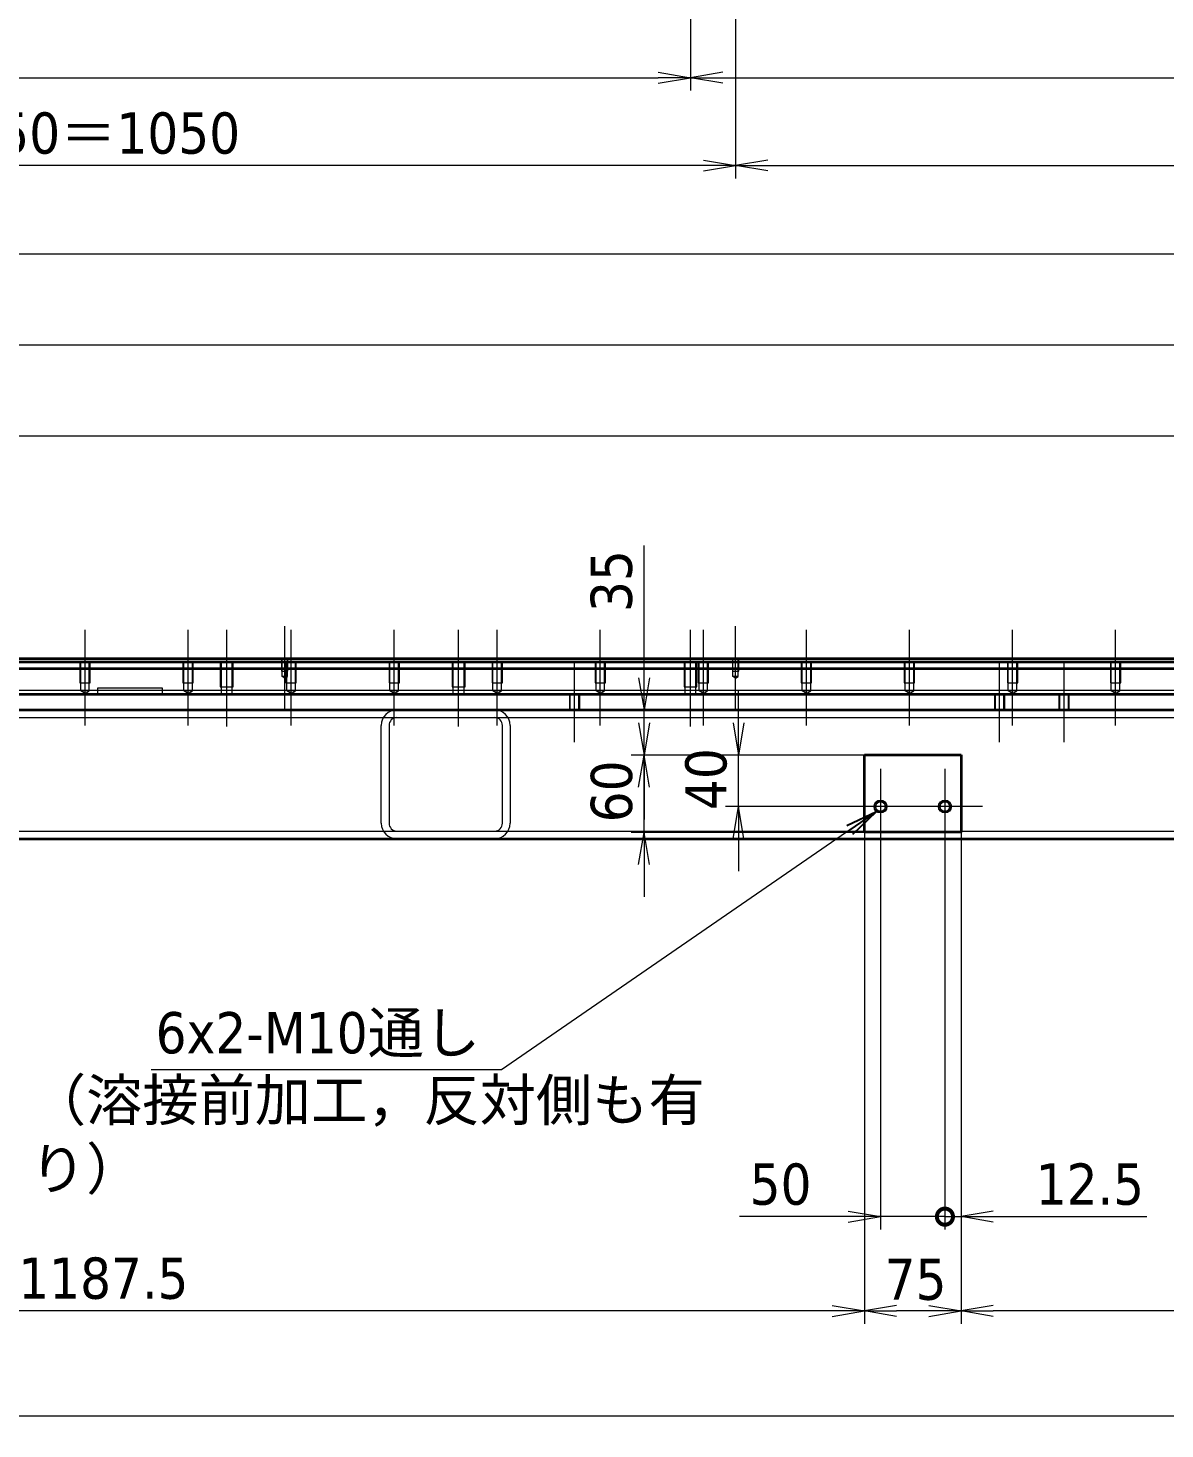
# Model space of a CAD drawing. Header units: millimetres. Extents: x -440 to 8410, y -405 to 5940.
# Drawn here: x 4048 to 4931, y 2594 to 3681 of the extents above; entities that cross this region are included whole.
import ezdxf

# ---------------------------------------------------------------- set-up
doc = ezdxf.new("R2010")
doc.units = ezdxf.units.MM
doc.header["$LTSCALE"] = 10
for name, color, linetype, lineweight in [('Center Mark (ISO)', 7, 'Continuous', 5), ('Centerline (ISO)', 7, 'Continuous', 5), ('Dimension (ISO)', 7, 'Continuous', 25), ('Hidden (ISO)', 7, 'Continuous', 5), ('Symbol (ISO)', 7, 'Continuous', 25), ('Visible (ISO)', 7, 'Continuous', 35), ('Visible Narrow (ISO)', 7, 'Continuous', 5)]:
    doc.layers.add(name, color=color, linetype=linetype, lineweight=lineweight)
doc.styles.add('Note Text (JIS)', font='tahoma.ttf')
doc.dimstyles.new('Default (JIS)', dxfattribs={"dimscale": 10, "dimtxt": 3.2, "dimasz": 2.5, "dimexe": 1, "dimexo": 0, "dimgap": 0.8, "dimtad": 1, "dimrnd": 1e-08, "dimdsep": 46, "dimtxsty": 'Note Text (JIS)', "dimblk": 'OPEN', "dimcen": 0.09, "dimdle": 10, "dimclrd": 7, "dimclre": 7, "dimclrt": 256, "dimadec": 0, "dimazin": 2, "dimtfac": 0.78125, "dimtmove": 0, "dimatfit": 3, "dimldrblk": 'OPEN', "dimfxl": 1, "dimtolj": 1, "dimtzin": 0, "dimlwd": 0, "dimlwe": 0, "dimarcsym": 0})
doc.dimstyles.new('Default (JIS)$7', dxfattribs={"dimscale": 10, "dimtxt": 3.2, "dimasz": 2.5, "dimexe": 1, "dimexo": 0, "dimgap": 0.8, "dimtad": 1, "dimrnd": 1e-08, "dimdsep": 46, "dimtxsty": 'Note Text (JIS)', "dimblk": 'OPEN', "dimcen": 0.09, "dimdle": 10, "dimclrd": 256, "dimclre": 7, "dimclrt": 256, "dimadec": 0, "dimazin": 2, "dimtfac": 0.78125, "dimtmove": 0, "dimatfit": 3, "dimldrblk": 'OPEN', "dimfxl": 1, "dimtolj": 1, "dimtzin": 0, "dimlwd": 0, "dimlwe": 0, "dimarcsym": 0})

# ---------------------------------------------------------------- blocks, each defined once
blk = doc.blocks.new('_Open')
at = {"color": 0, "linetype": 'ByBlock', "lineweight": -2}
for p, q in [((-1, 0.167), (0, 0)), ((-1, -0.167), (0, 0)), ((0, 0), (-1, 0))]:
    blk.add_line(p, q, dxfattribs=at)
blk = doc.blocks.new('*D8')
at = {"layer": 'Defpoints', "color": 0, "linetype": 'Continuous', "transparency": 16777216}
for p in [(1474.2, 4147.5), (5470.6, 4147.5), (5470.6, 3364.8)]:
    blk.add_point(p, dxfattribs=at)
at = {"layer": 'Dimension (ISO)', "color": 7, "linetype": 'Continuous', "lineweight": 0, "transparency": 16777216}
for p, q in [((1474.2, 4147.5), (1474.2, 3354.8)), ((5470.6, 4147.5), (5470.6, 3354.8)), ((1499.2, 3364.8), (5445.6, 3364.8))]:
    blk.add_line(p, q, dxfattribs=at)
at = {"layer": 'Dimension (ISO)', "color": 7, "linetype": 'Continuous', "lineweight": 0, "transparency": 16777216, "xscale": 25, "yscale": 25, "zscale": 25, "rotation": 180}
blk.add_blockref('_Open', (1474.2, 3364.8), dxfattribs=at)
at = {"layer": 'Dimension (ISO)', "color": 7, "linetype": 'Continuous', "lineweight": 0, "transparency": 16777216, "xscale": 25, "yscale": 25, "zscale": 25}
blk.add_blockref('_Open', (5470.6, 3364.8), dxfattribs=at)
at = {"layer": 'Dimension (ISO)', "linetype": 'Continuous', "lineweight": 5, "transparency": 16777216, "insert": (3390.8, 3412.8), "char_height": 32, "attachment_point": 1, "style": 'Note Text (JIS)'}
blk.add_mtext('\\A1;\\fTahoma|b0|i0;（3996.4）', dxfattribs=at)
blk = doc.blocks.new('*D9')
at = {"layer": 'Defpoints', "color": 0, "linetype": 'Continuous', "transparency": 16777216}
for p in [(1477.4, 4147.5), (5467.4, 4147.5), (1477.4, 3435.2)]:
    blk.add_point(p, dxfattribs=at)
at = {"layer": 'Dimension (ISO)', "color": 7, "linetype": 'Continuous', "lineweight": 0, "transparency": 16777216}
for p, q in [((1477.4, 4147.5), (1477.4, 3425.2)), ((5467.4, 4147.5), (5467.4, 3425.2)), ((5442.4, 3435.2), (1502.4, 3435.2))]:
    blk.add_line(p, q, dxfattribs=at)
at = {"layer": 'Dimension (ISO)', "color": 7, "linetype": 'Continuous', "lineweight": 0, "transparency": 16777216, "xscale": 25, "yscale": 25, "zscale": 25, "rotation": 180}
blk.add_blockref('_Open', (1477.4, 3435.2), dxfattribs=at)
at = {"layer": 'Dimension (ISO)', "color": 7, "linetype": 'Continuous', "lineweight": 0, "transparency": 16777216, "xscale": 25, "yscale": 25, "zscale": 25}
blk.add_blockref('_Open', (5467.4, 3435.2), dxfattribs=at)
at = {"layer": 'Dimension (ISO)', "linetype": 'Continuous', "lineweight": 5, "transparency": 16777216, "insert": (3351.7, 3485.4), "char_height": 32, "attachment_point": 1, "style": 'Note Text (JIS)'}
blk.add_mtext('\\A1;\\fTahoma|b0|i0;3990（t12板）', dxfattribs=at)
blk = doc.blocks.new('*D81')
at = {"layer": 'Defpoints', "color": 0, "linetype": 'Continuous', "transparency": 16777216}
for p in [(1672.4, 3064.2), (5272.4, 3064.2), (1672.4, 2604.2)]:
    blk.add_point(p, dxfattribs=at)
at = {"layer": 'Dimension (ISO)', "color": 7, "linetype": 'Continuous', "lineweight": 0, "transparency": 16777216}
for p, q in [((1672.4, 3064.2), (1672.4, 2594.2)), ((5272.4, 3064.2), (5272.4, 2594.2)), ((5247.4, 2604.2), (1697.4, 2604.2))]:
    blk.add_line(p, q, dxfattribs=at)
at = {"layer": 'Dimension (ISO)', "color": 7, "linetype": 'Continuous', "lineweight": 0, "transparency": 16777216, "xscale": 25, "yscale": 25, "zscale": 25, "rotation": 180}
blk.add_blockref('_Open', (1672.4, 2604.2), dxfattribs=at)
at = {"layer": 'Dimension (ISO)', "color": 7, "linetype": 'Continuous', "lineweight": 0, "transparency": 16777216, "xscale": 25, "yscale": 25, "zscale": 25}
blk.add_blockref('_Open', (5272.4, 2604.2), dxfattribs=at)
at = {"layer": 'Dimension (ISO)', "linetype": 'Continuous', "lineweight": 5, "transparency": 16777216, "insert": (3320.1, 2656.2), "char_height": 32, "attachment_point": 1, "style": 'Note Text (JIS)'}
blk.add_mtext('\\A1;\\fTahoma|b0|i0;3600（角パイプ）', dxfattribs=at)
blk = doc.blocks.new('*D86')
at = {"layer": 'Defpoints', "color": 0, "linetype": 'Continuous', "transparency": 16777216}
for p in [(4772.4, 3057.2), (5272.4, 3064.2), (4772.4, 2685.8)]:
    blk.add_point(p, dxfattribs=at)
at = {"layer": 'Dimension (ISO)', "color": 7, "linetype": 'Continuous', "lineweight": 0, "transparency": 16777216}
for p, q in [((4772.4, 3057.2), (4772.4, 2675.8)), ((5272.4, 3064.2), (5272.4, 2675.8)), ((5247.4, 2685.8), (4797.4, 2685.8))]:
    blk.add_line(p, q, dxfattribs=at)
at = {"layer": 'Dimension (ISO)', "color": 7, "linetype": 'Continuous', "lineweight": 0, "transparency": 16777216, "xscale": 25, "yscale": 25, "zscale": 25, "rotation": 180}
blk.add_blockref('_Open', (4772.4, 2685.8), dxfattribs=at)
at = {"layer": 'Dimension (ISO)', "color": 7, "linetype": 'Continuous', "lineweight": 0, "transparency": 16777216, "xscale": 25, "yscale": 25, "zscale": 25}
blk.add_blockref('_Open', (5272.4, 2685.8), dxfattribs=at)
at = {"layer": 'Dimension (ISO)', "linetype": 'Continuous', "lineweight": 5, "transparency": 16777216, "insert": (4988.6, 2727.1), "char_height": 32, "attachment_point": 1, "style": 'Note Text (JIS)'}
blk.add_mtext('\\A1;500', dxfattribs=at)
blk = doc.blocks.new('*D87')
at = {"layer": 'Defpoints', "color": 0, "linetype": 'Continuous', "transparency": 16777216}
for p in [(4697.4, 3057.2), (4772.4, 3057.2), (4697.4, 2685.8)]:
    blk.add_point(p, dxfattribs=at)
at = {"layer": 'Dimension (ISO)', "color": 7, "linetype": 'Continuous', "lineweight": 0, "transparency": 16777216}
for p, q in [((4697.4, 3057.2), (4697.4, 2675.8)), ((4772.4, 3057.2), (4772.4, 2675.8)), ((4747.4, 2685.8), (4722.4, 2685.8))]:
    blk.add_line(p, q, dxfattribs=at)
at = {"layer": 'Dimension (ISO)', "color": 7, "linetype": 'Continuous', "lineweight": 0, "transparency": 16777216, "xscale": 25, "yscale": 25, "zscale": 25, "rotation": 180}
blk.add_blockref('_Open', (4697.4, 2685.8), dxfattribs=at)
at = {"layer": 'Dimension (ISO)', "color": 7, "linetype": 'Continuous', "lineweight": 0, "transparency": 16777216, "xscale": 25, "yscale": 25, "zscale": 25}
blk.add_blockref('_Open', (4772.4, 2685.8), dxfattribs=at)
at = {"layer": 'Dimension (ISO)', "linetype": 'Continuous', "lineweight": 5, "transparency": 16777216, "insert": (4713.1, 2726.5), "char_height": 32, "attachment_point": 1, "style": 'Note Text (JIS)'}
blk.add_mtext('\\A1;75', dxfattribs=at)
blk = doc.blocks.new('*D88')
at = {"layer": 'Defpoints', "color": 0, "linetype": 'Continuous', "transparency": 16777216}
for p in [(3509.9, 3057.2), (4697.4, 3057.2), (3509.9, 2685.8)]:
    blk.add_point(p, dxfattribs=at)
at = {"layer": 'Dimension (ISO)', "color": 7, "linetype": 'Continuous', "lineweight": 0, "transparency": 16777216}
for p, q in [((3509.9, 3057.2), (3509.9, 2675.8)), ((4697.4, 3057.2), (4697.4, 2675.8)), ((4672.4, 2685.8), (3534.9, 2685.8))]:
    blk.add_line(p, q, dxfattribs=at)
at = {"layer": 'Dimension (ISO)', "color": 7, "linetype": 'Continuous', "lineweight": 0, "transparency": 16777216, "xscale": 25, "yscale": 25, "zscale": 25, "rotation": 180}
blk.add_blockref('_Open', (3509.9, 2685.8), dxfattribs=at)
at = {"layer": 'Dimension (ISO)', "color": 7, "linetype": 'Continuous', "lineweight": 0, "transparency": 16777216, "xscale": 25, "yscale": 25, "zscale": 25}
blk.add_blockref('_Open', (4697.4, 2685.8), dxfattribs=at)
at = {"layer": 'Dimension (ISO)', "linetype": 'Continuous', "lineweight": 5, "transparency": 16777216, "insert": (4040.5, 2727.3), "char_height": 32, "attachment_point": 1, "style": 'Note Text (JIS)'}
blk.add_mtext('\\A1;1187.5', dxfattribs=at)
blk = doc.blocks.new('*D96')
at = {"layer": 'Defpoints', "color": 0, "linetype": 'Continuous', "transparency": 16777216}
for p in [(4526.3, 3117.2), (4697.4, 3117.2), (4697.4, 3057.2)]:
    blk.add_point(p, dxfattribs=at)
at = {"layer": 'Dimension (ISO)', "color": 7, "linetype": 'Continuous', "lineweight": 0, "transparency": 16777216}
for p, q in [((4526.3, 3142.2), (4526.3, 3167.2)), ((4697.4, 3117.2), (4516.3, 3117.2)), ((4526.3, 3057.2), (4526.3, 3117.2)), ((4697.4, 3057.2), (4516.3, 3057.2)), ((4526.3, 3032.2), (4526.3, 3007.2))]:
    blk.add_line(p, q, dxfattribs=at)
at = {"layer": 'Dimension (ISO)', "color": 7, "linetype": 'Continuous', "lineweight": 0, "transparency": 16777216, "xscale": 25, "yscale": 25, "zscale": 25}
for p, rotation in [((4526.3, 3117.2), 270), ((4526.3, 3057.2), 90)]:
    blk.add_blockref('_Open', p, dxfattribs=dict(at, rotation=rotation))
at = {"layer": 'Dimension (ISO)', "linetype": 'Continuous', "lineweight": 5, "transparency": 16777216, "insert": (4485, 3065), "char_height": 32, "attachment_point": 1, "rotation": 90, "style": 'Note Text (JIS)'}
blk.add_mtext('\\A1;60', dxfattribs=at)
blk = doc.blocks.new('*D97')
at = {"layer": 'Defpoints', "color": 0, "linetype": 'Continuous', "transparency": 16777216}
for p in [(4526.3, 3152.2), (4913.7, 3152.2), (4697.4, 3117.2)]:
    blk.add_point(p, dxfattribs=at)
at = {"layer": 'Dimension (ISO)', "color": 7, "linetype": 'Continuous', "lineweight": 0, "transparency": 16777216}
for p, q in [((4526.3, 3177.2), (4526.3, 3279.9)), ((4526.3, 3117.2), (4526.3, 3152.2)), ((4697.4, 3117.2), (4516.3, 3117.2)), ((4526.3, 3092.2), (4526.3, 3067.2))]:
    blk.add_line(p, q, dxfattribs=at)
at = {"layer": 'Dimension (ISO)', "color": 7, "linetype": 'Continuous', "lineweight": 0, "transparency": 16777216, "xscale": 25, "yscale": 25, "zscale": 25}
for p, rotation in [((4526.3, 3152.2), 270), ((4526.3, 3117.2), 90)]:
    blk.add_blockref('_Open', p, dxfattribs=dict(at, rotation=rotation))
at = {"layer": 'Dimension (ISO)', "linetype": 'Continuous', "lineweight": 5, "transparency": 16777216, "insert": (4484.9, 3228.2), "char_height": 32, "attachment_point": 1, "rotation": 90, "style": 'Note Text (JIS)'}
blk.add_mtext('\\A1;35', dxfattribs=at)
blk = doc.blocks.new('*D98')
at = {"layer": 'Defpoints', "color": 0, "linetype": 'Continuous', "transparency": 16777216}
for p in [(4599.6, 3117.2), (4697.4, 3117.2), (4730.7, 3077.2)]:
    blk.add_point(p, dxfattribs=at)
at = {"layer": 'Dimension (ISO)', "color": 7, "linetype": 'Continuous', "lineweight": 0, "transparency": 16777216}
for p, q in [((4599.6, 3142.2), (4599.6, 3167.2)), ((4697.4, 3117.2), (4589.6, 3117.2)), ((4599.6, 3077.2), (4599.6, 3117.2)), ((4730.7, 3077.2), (4589.6, 3077.2)), ((4599.6, 3052.2), (4599.6, 3027.2))]:
    blk.add_line(p, q, dxfattribs=at)
at = {"layer": 'Dimension (ISO)', "color": 7, "linetype": 'Continuous', "lineweight": 0, "transparency": 16777216, "xscale": 25, "yscale": 25, "zscale": 25}
for p, rotation in [((4599.6, 3117.2), 270), ((4599.6, 3077.2), 90)]:
    blk.add_blockref('_Open', p, dxfattribs=dict(at, rotation=rotation))
at = {"layer": 'Dimension (ISO)', "linetype": 'Continuous', "lineweight": 5, "transparency": 16777216, "insert": (4558.3, 3074.5), "char_height": 32, "attachment_point": 1, "rotation": 90, "style": 'Note Text (JIS)'}
blk.add_mtext('\\A1;40', dxfattribs=at)
blk = doc.blocks.new('*D114')
at = {"layer": 'Defpoints', "color": 0, "linetype": 'Continuous', "transparency": 16777216}
for p in [(1527.4, 4122.5), (5417.4, 4122.5), (5417.4, 3506.2)]:
    blk.add_point(p, dxfattribs=at)
at = {"layer": 'Dimension (ISO)', "color": 7, "linetype": 'Continuous', "lineweight": 0, "transparency": 16777216}
for p, q in [((1527.4, 4122.5), (1527.4, 3496.2)), ((5417.4, 4122.5), (5417.4, 3496.2)), ((1552.4, 3506.2), (5392.4, 3506.2))]:
    blk.add_line(p, q, dxfattribs=at)
at = {"layer": 'Dimension (ISO)', "color": 7, "linetype": 'Continuous', "lineweight": 0, "transparency": 16777216, "xscale": 25, "yscale": 25, "zscale": 25, "rotation": 180}
blk.add_blockref('_Open', (1527.4, 3506.2), dxfattribs=at)
at = {"layer": 'Dimension (ISO)', "color": 7, "linetype": 'Continuous', "lineweight": 0, "transparency": 16777216, "xscale": 25, "yscale": 25, "zscale": 25}
blk.add_blockref('_Open', (5417.4, 3506.2), dxfattribs=at)
at = {"layer": 'Dimension (ISO)', "linetype": 'Continuous', "lineweight": 5, "transparency": 16777216, "insert": (3426.3, 3547.7), "char_height": 32, "attachment_point": 1, "style": 'Note Text (JIS)'}
blk.add_mtext('\\A1;3890', dxfattribs=at)
blk = doc.blocks.new('_DotSmall')
at = {"color": 0, "linetype": 'ByBlock', "const_width": 0.5}
blk.add_lwpolyline([(-0.0625, 0, 1), (0.0625, 0, 1)], format="xyb", close=True, dxfattribs=at)
blk = doc.blocks.new('*D150')
at = {"layer": 'Defpoints', "color": 0, "linetype": 'Continuous', "transparency": 16777216}
for p in [(4709.9, 3048.1), (4759.9, 3048.1), (4759.9, 2759)]:
    blk.add_point(p, dxfattribs=at)
at = {"layer": 'Dimension (ISO)', "color": 7, "linetype": 'Continuous', "lineweight": 0, "transparency": 16777216}
for p, q in [((4709.9, 3048.1), (4709.9, 2749)), ((4759.9, 3048.1), (4759.9, 2749)), ((4684.9, 2759), (4600.3, 2759)), ((4759.9, 2759), (4709.9, 2759)), ((4759.9, 2759), (4809.9, 2759))]:
    blk.add_line(p, q, dxfattribs=at)
at = {"layer": 'Dimension (ISO)', "color": 7, "linetype": 'Continuous', "lineweight": 0, "transparency": 16777216, "xscale": 25, "yscale": 25, "zscale": 25}
blk.add_blockref('_Open', (4709.9, 2759), dxfattribs=at)
at = {"layer": 'Dimension (ISO)', "color": 7, "linetype": 'Continuous', "lineweight": 0, "transparency": 16777216, "xscale": 25, "yscale": 25, "zscale": 25, "rotation": 180}
blk.add_blockref('_DotSmall', (4759.9, 2759), dxfattribs=at)
at = {"layer": 'Dimension (ISO)', "linetype": 'Continuous', "lineweight": 5, "transparency": 16777216, "insert": (4608.3, 2800.3), "char_height": 32, "attachment_point": 1, "style": 'Note Text (JIS)'}
blk.add_mtext('\\A1;50', dxfattribs=at)
blk = doc.blocks.new('*D151')
at = {"layer": 'Defpoints', "color": 0, "linetype": 'Continuous', "transparency": 16777216}
for p in [(4772.4, 3057.2), (4759.9, 3048.1), (4772.4, 2759)]:
    blk.add_point(p, dxfattribs=at)
at = {"layer": 'Dimension (ISO)', "color": 7, "linetype": 'Continuous', "lineweight": 0, "transparency": 16777216}
for p, q in [((4772.4, 3057.2), (4772.4, 2749)), ((4759.9, 3048.1), (4759.9, 2749)), ((4759.9, 2759), (4734.9, 2759)), ((4759.9, 2759), (4772.4, 2759)), ((4797.4, 2759), (4916.6, 2759))]:
    blk.add_line(p, q, dxfattribs=at)
at = {"layer": 'Dimension (ISO)', "color": 7, "linetype": 'Continuous', "lineweight": 0, "transparency": 16777216, "xscale": 25, "yscale": 25, "zscale": 25}
blk.add_blockref('_DotSmall', (4759.9, 2759), dxfattribs=at)
at = {"layer": 'Dimension (ISO)', "color": 7, "linetype": 'Continuous', "lineweight": 0, "transparency": 16777216, "xscale": 25, "yscale": 25, "zscale": 25, "rotation": 180}
blk.add_blockref('_Open', (4772.4, 2759), dxfattribs=at)
at = {"layer": 'Dimension (ISO)', "linetype": 'Continuous', "lineweight": 5, "transparency": 16777216, "insert": (4830.4, 2800.3), "char_height": 32, "attachment_point": 1, "style": 'Note Text (JIS)'}
blk.add_mtext('\\A1;12.5', dxfattribs=at)
blk = doc.blocks.new('*D181')
at = {"layer": 'Defpoints', "color": 0, "linetype": 'Continuous', "transparency": 16777216}
for p in [(4562.4, 4305.3), (5467.4, 4147.5), (5467.4, 3642.8)]:
    blk.add_point(p, dxfattribs=at)
at = {"layer": 'Dimension (ISO)', "color": 7, "linetype": 'Continuous', "lineweight": 0, "transparency": 16777216}
for p, q in [((4562.4, 4305.3), (4562.4, 3632.8)), ((5467.4, 4147.5), (5467.4, 3632.8)), ((4587.4, 3642.8), (5442.4, 3642.8))]:
    blk.add_line(p, q, dxfattribs=at)
at = {"layer": 'Dimension (ISO)', "color": 7, "linetype": 'Continuous', "lineweight": 0, "transparency": 16777216, "xscale": 25, "yscale": 25, "zscale": 25, "rotation": 180}
blk.add_blockref('_Open', (4562.4, 3642.8), dxfattribs=at)
at = {"layer": 'Dimension (ISO)', "color": 7, "linetype": 'Continuous', "lineweight": 0, "transparency": 16777216, "xscale": 25, "yscale": 25, "zscale": 25}
blk.add_blockref('_Open', (5467.4, 3642.8), dxfattribs=at)
at = {"layer": 'Dimension (ISO)', "linetype": 'Continuous', "lineweight": 5, "transparency": 16777216, "insert": (4980.7, 3684.1), "char_height": 32, "attachment_point": 1, "style": 'Note Text (JIS)'}
blk.add_mtext('\\A1;905', dxfattribs=at)
blk = doc.blocks.new('*D184')
at = {"layer": 'Defpoints', "color": 0, "linetype": 'Continuous', "transparency": 16777216}
for p in [(2582.4, 4305.3), (4562.4, 4305.3), (4562.4, 3642.8)]:
    blk.add_point(p, dxfattribs=at)
at = {"layer": 'Dimension (ISO)', "color": 7, "linetype": 'Continuous', "lineweight": 0, "transparency": 16777216}
for p, q in [((2582.4, 4305.3), (2582.4, 3632.8)), ((4562.4, 4305.3), (4562.4, 3632.8)), ((2607.4, 3642.8), (4537.4, 3642.8))]:
    blk.add_line(p, q, dxfattribs=at)
at = {"layer": 'Dimension (ISO)', "color": 7, "linetype": 'Continuous', "lineweight": 0, "transparency": 16777216, "xscale": 25, "yscale": 25, "zscale": 25, "rotation": 180}
blk.add_blockref('_Open', (2582.4, 3642.8), dxfattribs=at)
at = {"layer": 'Dimension (ISO)', "color": 7, "linetype": 'Continuous', "lineweight": 0, "transparency": 16777216, "xscale": 25, "yscale": 25, "zscale": 25}
blk.add_blockref('_Open', (4562.4, 3642.8), dxfattribs=at)
at = {"layer": 'Dimension (ISO)', "linetype": 'Continuous', "lineweight": 5, "transparency": 16777216, "insert": (3421.3, 3684.3), "char_height": 32, "attachment_point": 1, "style": 'Note Text (JIS)'}
blk.add_mtext('\\A1;\\fTahoma|b0|i0;11xP180＝1980', dxfattribs=at)
blk = doc.blocks.new('*D185')
at = {"layer": 'Defpoints', "color": 0, "linetype": 'Continuous', "transparency": 16777216}
for p in [(3547.4, 4339.4), (4597.4, 4339.4), (3547.4, 3574.6)]:
    blk.add_point(p, dxfattribs=at)
at = {"layer": 'Dimension (ISO)', "color": 7, "linetype": 'Continuous', "lineweight": 0, "transparency": 16777216}
for p, q in [((3547.4, 4339.4), (3547.4, 3564.6)), ((4597.4, 4339.4), (4597.4, 3564.6)), ((4572.4, 3574.6), (3572.4, 3574.6))]:
    blk.add_line(p, q, dxfattribs=at)
at = {"layer": 'Dimension (ISO)', "color": 7, "linetype": 'Continuous', "lineweight": 0, "transparency": 16777216, "xscale": 25, "yscale": 25, "zscale": 25, "rotation": 180}
blk.add_blockref('_Open', (3547.4, 3574.6), dxfattribs=at)
at = {"layer": 'Dimension (ISO)', "color": 7, "linetype": 'Continuous', "lineweight": 0, "transparency": 16777216, "xscale": 25, "yscale": 25, "zscale": 25}
blk.add_blockref('_Open', (4597.4, 3574.6), dxfattribs=at)
at = {"layer": 'Dimension (ISO)', "linetype": 'Continuous', "lineweight": 5, "transparency": 16777216, "insert": (3931.9, 3615.9), "char_height": 32, "attachment_point": 1, "style": 'Note Text (JIS)'}
blk.add_mtext('\\A1;\\fTahoma|b0|i0;3xP350＝1050', dxfattribs=at)
blk = doc.blocks.new('*D187')
at = {"layer": 'Defpoints', "color": 0, "linetype": 'Continuous', "transparency": 16777216}
for p in [(4597.4, 4339.4), (5467.4, 4147.5), (5467.4, 3574.6)]:
    blk.add_point(p, dxfattribs=at)
at = {"layer": 'Dimension (ISO)', "color": 7, "linetype": 'Continuous', "lineweight": 0, "transparency": 16777216}
for p, q in [((4597.4, 4339.4), (4597.4, 3564.6)), ((5467.4, 4147.5), (5467.4, 3564.6)), ((4622.4, 3574.6), (5442.4, 3574.6))]:
    blk.add_line(p, q, dxfattribs=at)
at = {"layer": 'Dimension (ISO)', "color": 7, "linetype": 'Continuous', "lineweight": 0, "transparency": 16777216, "xscale": 25, "yscale": 25, "zscale": 25, "rotation": 180}
blk.add_blockref('_Open', (4597.4, 3574.6), dxfattribs=at)
at = {"layer": 'Dimension (ISO)', "color": 7, "linetype": 'Continuous', "lineweight": 0, "transparency": 16777216, "xscale": 25, "yscale": 25, "zscale": 25}
blk.add_blockref('_Open', (5467.4, 3574.6), dxfattribs=at)
at = {"layer": 'Dimension (ISO)', "linetype": 'Continuous', "lineweight": 5, "transparency": 16777216, "insert": (4998, 3616.1), "char_height": 32, "attachment_point": 1, "style": 'Note Text (JIS)'}
blk.add_mtext('\\A1;870', dxfattribs=at)

msp = doc.modelspace()

# ---------------------------------------------------------------- linework, layer by layer
at = {"layer": 'Center Mark (ISO)', "linetype": 'Continuous'}
for p, q in [((4709.876, 3106.432), (4709.876, 3048.056)), ((4759.876, 3106.432), (4759.876, 3048.056)), ((4739.064, 3077.244), (4680.688, 3077.244)), ((4789.064, 3077.244), (4730.688, 3077.244))]:
    msp.add_line(p, q, dxfattribs=at)
at = {"layer": 'Centerline (ISO)', "linetype": 'Continuous'}
for p, q in [((4092.376, 3140.047), (4092.376, 3214.244)), ((4172.376, 3140.047), (4172.376, 3214.244)), ((4202.376, 3139.244), (4202.376, 3214.244)), ((4247.376, 3151.802), (4247.376, 3217.244)), ((4252.376, 3140.047), (4252.376, 3214.244)), ((4332.376, 3140.047), (4332.376, 3214.244)), ((4382.376, 3139.244), (4382.376, 3214.244)), ((4412.376, 3140.047), (4412.376, 3214.244)), ((4492.376, 3140.047), (4492.376, 3214.244)), ((4562.376, 3139.244), (4562.376, 3214.244)), ((4572.376, 3140.047), (4572.376, 3214.244)), ((4597.376, 3151.802), (4597.376, 3217.244)), ((4652.376, 3140.047), (4652.376, 3214.244)), ((4732.376, 3140.047), (4732.376, 3214.244)), ((4812.376, 3140.047), (4812.376, 3214.244)), ((4892.376, 3140.047), (4892.376, 3214.244)), ((4472.376, 3127.244), (4472.376, 3189.244)), ((4802.376, 3127.244), (4802.376, 3189.244)), ((4852.376, 3127.244), (4852.376, 3189.244))]:
    msp.add_line(p, q, dxfattribs=at)
at = {"layer": 'Hidden (ISO)'}
for p, q in [((4088.376, 3189.244), (4088.376, 3173.244)), ((4089.052, 3167.044), (4089.052, 3189.244)), ((4095.699, 3167.044), (4095.699, 3189.244)), ((4096.376, 3173.244), (4096.376, 3189.244)), ((4168.376, 3189.244), (4168.376, 3173.244)), ((4169.052, 3167.044), (4169.052, 3189.244)), ((4175.699, 3167.044), (4175.699, 3189.244)), ((4176.376, 3173.244), (4176.376, 3189.244)), ((4197.376, 3189.244), (4197.376, 3170.244)), ((4198.188, 3164.244), (4198.188, 3189.244)), ((4206.564, 3164.244), (4206.564, 3189.244)), ((4207.376, 3170.244), (4207.376, 3189.244)), ((4244.876, 3192.244), (4244.876, 3182.244)), ((4245.309, 3178.044), (4245.309, 3192.244)), ((4248.376, 3189.244), (4248.376, 3173.244)), ((4249.052, 3167.044), (4249.052, 3189.244)), ((4249.443, 3178.044), (4249.443, 3192.244)), ((4249.876, 3182.244), (4249.876, 3192.244)), ((4255.699, 3167.044), (4255.699, 3189.244)), ((4256.376, 3173.244), (4256.376, 3189.244)), ((4328.376, 3189.244), (4328.376, 3173.244)), ((4329.052, 3167.044), (4329.052, 3189.244)), ((4335.699, 3167.044), (4335.699, 3189.244)), ((4336.376, 3173.244), (4336.376, 3189.244)), ((4377.376, 3189.244), (4377.376, 3170.244)), ((4378.188, 3164.244), (4378.188, 3189.244)), ((4386.564, 3164.244), (4386.564, 3189.244)), ((4387.376, 3170.244), (4387.376, 3189.244)), ((4408.376, 3189.244), (4408.376, 3173.244)), ((4409.052, 3167.044), (4409.052, 3189.244)), ((4415.699, 3167.044), (4415.699, 3189.244)), ((4416.376, 3173.244), (4416.376, 3189.244)), ((4488.376, 3189.244), (4488.376, 3173.244)), ((4489.052, 3167.044), (4489.052, 3189.244)), ((4495.699, 3167.044), (4495.699, 3189.244)), ((4496.376, 3173.244), (4496.376, 3189.244)), ((4557.376, 3189.244), (4557.376, 3170.244)), ((4558.188, 3164.244), (4558.188, 3189.244)), ((4566.564, 3164.244), (4566.564, 3189.244)), ((4567.376, 3170.244), (4567.376, 3189.244)), ((4568.376, 3189.244), (4568.376, 3173.244)), ((4569.052, 3167.044), (4569.052, 3189.244)), ((4575.699, 3167.044), (4575.699, 3189.244)), ((4576.376, 3173.244), (4576.376, 3189.244)), ((4594.876, 3192.244), (4594.876, 3182.244)), ((4595.309, 3178.044), (4595.309, 3192.244)), ((4599.443, 3178.044), (4599.443, 3192.244)), ((4599.876, 3182.244), (4599.876, 3192.244)), ((4648.376, 3189.244), (4648.376, 3173.244)), ((4649.052, 3167.044), (4649.052, 3189.244)), ((4655.699, 3167.044), (4655.699, 3189.244)), ((4656.376, 3173.244), (4656.376, 3189.244)), ((4728.376, 3189.244), (4728.376, 3173.244)), ((4729.052, 3167.044), (4729.052, 3189.244)), ((4735.699, 3167.044), (4735.699, 3189.244)), ((4736.376, 3173.244), (4736.376, 3189.244)), ((4808.376, 3189.244), (4808.376, 3173.244)), ((4809.052, 3167.044), (4809.052, 3189.244)), ((4815.699, 3167.044), (4815.699, 3189.244)), ((4816.376, 3173.244), (4816.376, 3189.244)), ((4888.376, 3189.244), (4888.376, 3173.244)), ((4889.052, 3167.044), (4889.052, 3189.244)), ((4895.699, 3167.044), (4895.699, 3189.244)), ((4896.376, 3173.244), (4896.376, 3189.244)), ((4244.876, 3182.244), (4249.876, 3182.244)), ((4249.443, 3178.044), (4245.309, 3178.044)), ((4247.376, 3176.802), (4245.309, 3178.044)), ((4247.376, 3176.802), (4249.443, 3178.044)), ((4594.876, 3182.244), (4599.876, 3182.244)), ((4599.443, 3178.044), (4595.309, 3178.044)), ((4597.376, 3176.802), (4595.309, 3178.044)), ((4597.376, 3176.802), (4599.443, 3178.044)), ((1477.376, 3167.444), (5467.376, 3167.444)), ((4088.376, 3173.244), (4096.376, 3173.244)), ((4095.699, 3167.044), (4089.052, 3167.044)), ((4092.376, 3165.047), (4089.052, 3167.044)), ((4092.376, 3165.047), (4095.699, 3167.044)), ((4102.376, 3164.244), (4102.376, 3169.244)), ((4102.376, 3169.244), (4152.376, 3169.244)), ((4152.376, 3169.244), (4152.376, 3164.244)), ((4168.376, 3173.244), (4176.376, 3173.244)), ((4175.699, 3167.044), (4169.052, 3167.044)), ((4172.376, 3165.047), (4169.052, 3167.044)), ((4172.376, 3165.047), (4175.699, 3167.044)), ((4197.376, 3170.244), (4207.376, 3170.244)), ((4248.376, 3173.244), (4256.376, 3173.244)), ((4255.699, 3167.044), (4249.052, 3167.044)), ((4252.376, 3165.047), (4249.052, 3167.044)), ((4252.376, 3165.047), (4255.699, 3167.044)), ((4328.376, 3173.244), (4336.376, 3173.244)), ((4335.699, 3167.044), (4329.052, 3167.044)), ((4332.376, 3165.047), (4329.052, 3167.044)), ((4332.376, 3165.047), (4335.699, 3167.044)), ((4377.376, 3170.244), (4387.376, 3170.244)), ((4408.376, 3173.244), (4416.376, 3173.244)), ((4415.699, 3167.044), (4409.052, 3167.044)), ((4412.376, 3165.047), (4409.052, 3167.044)), ((4412.376, 3165.047), (4415.699, 3167.044)), ((4468.376, 3164.244), (4468.376, 3152.244)), ((4469.052, 3152.244), (4469.052, 3164.244)), ((4475.699, 3152.244), (4475.699, 3164.244)), ((4476.376, 3152.244), (4476.376, 3164.244)), ((4488.376, 3173.244), (4496.376, 3173.244)), ((4495.699, 3167.044), (4489.052, 3167.044)), ((4492.376, 3165.047), (4489.052, 3167.044)), ((4492.376, 3165.047), (4495.699, 3167.044)), ((4557.376, 3170.244), (4567.376, 3170.244)), ((4568.376, 3173.244), (4576.376, 3173.244)), ((4575.699, 3167.044), (4569.052, 3167.044)), ((4572.376, 3165.047), (4569.052, 3167.044)), ((4572.376, 3165.047), (4575.699, 3167.044)), ((4648.376, 3173.244), (4656.376, 3173.244)), ((4655.699, 3167.044), (4649.052, 3167.044)), ((4652.376, 3165.047), (4649.052, 3167.044)), ((4652.376, 3165.047), (4655.699, 3167.044)), ((4728.376, 3173.244), (4736.376, 3173.244)), ((4735.699, 3167.044), (4729.052, 3167.044)), ((4732.376, 3165.047), (4729.052, 3167.044)), ((4732.376, 3165.047), (4735.699, 3167.044)), ((4798.376, 3164.244), (4798.376, 3152.244)), ((4799.052, 3152.244), (4799.052, 3164.244)), ((4805.699, 3152.244), (4805.699, 3164.244)), ((4806.376, 3152.244), (4806.376, 3164.244)), ((4808.376, 3173.244), (4816.376, 3173.244)), ((4815.699, 3167.044), (4809.052, 3167.044)), ((4812.376, 3165.047), (4809.052, 3167.044)), ((4812.376, 3165.047), (4815.699, 3167.044)), ((4848.376, 3164.244), (4848.376, 3152.244)), ((4849.052, 3152.244), (4849.052, 3164.244)), ((4855.699, 3152.244), (4855.699, 3164.244)), ((4856.376, 3152.244), (4856.376, 3164.244)), ((4888.376, 3173.244), (4896.376, 3173.244)), ((4895.699, 3167.044), (4889.052, 3167.044)), ((4892.376, 3165.047), (4889.052, 3167.044)), ((4892.376, 3165.047), (4895.699, 3167.044)), ((1684.376, 3146.244), (5260.376, 3146.244)), ((4322.376, 3064.244), (4322.376, 3140.244)), ((4328.376, 3140.244), (4328.376, 3064.244)), ((4416.376, 3064.244), (4416.376, 3140.244)), ((4422.376, 3140.244), (4422.376, 3064.244)), ((1684.376, 3058.244), (5260.376, 3058.244))]:
    msp.add_line(p, q, dxfattribs=at)
for centre, radius, start, end in [((4334.376, 3140.244), 12, 90, 180), ((4334.376, 3140.244), 6, 90, 180), ((4410.376, 3140.244), 12, 0, 90), ((4410.376, 3140.244), 6, 0, 90), ((4334.376, 3064.244), 12, 180, 270), ((4334.376, 3064.244), 6, 180, 270), ((4410.376, 3064.244), 6, 270, 0), ((4410.376, 3064.244), 12, 270, 0)]:
    msp.add_arc(centre, radius, start, end, dxfattribs=at)
at = {"layer": 'Visible (ISO)'}
for p, q in [((1492.376, 3192.244), (5452.376, 3192.244)), ((5452.376, 3189.244), (1492.376, 3189.244)), ((1533.7, 3184.244), (5411.051, 3184.244)), ((5467.376, 3164.244), (1477.376, 3164.244)), ((4027.376, 3152.244), (5079.376, 3152.244)), ((4697.376, 3117.244), (4772.376, 3117.244)), ((4697.376, 3057.244), (4697.376, 3117.244)), ((4772.376, 3117.244), (4772.376, 3057.244)), ((4772.376, 3057.244), (4697.376, 3057.244)), ((4037.376, 3052.244), (4987.376, 3052.244))]:
    msp.add_line(p, q, dxfattribs=at)
for centre in [(4709.876, 3077.244), (4759.876, 3077.244)]:
    msp.add_circle(centre, 4.188, dxfattribs=at)
at = {"layer": 'Visible Narrow (ISO)'}
for centre in [(4709.876, 3077.244), (4759.876, 3077.244)]:
    msp.add_circle(centre, 5, dxfattribs=at)

# ---------------------------------------------------------------- texts
at = {"layer": 'Symbol (ISO)', "char_height": 32, "attachment_point": 1, "style": 'Note Text (JIS)'}
for s, insert, width in [('\\fTahoma|b0|i0;6x2-M10通し', (4147.195, 2917.748), 243.52674), ('\\fTahoma|b0|i0;（溶接前加工，反対側も有り）', (4049.575, 2865.477), 530.51538)]:
    msp.add_mtext(s, dxfattribs=dict(at, insert=insert, width=width))

# ---------------------------------------------------------------- dimensions: what is measured, and where the dimension line sits
at = {"layer": 'Dimension (ISO)', "color": 7, "linetype": 'Continuous', "lineweight": 5}
for base, p1, p2, text, picture, middle in [((3547.376, 3574.61), (4597.376, 4339.394), (3547.376, 4339.394), '\\fTahoma|b0|i0;3xP350＝<>', '*D185', (4072.376, 3574.61)), ((4562.376, 3642.789), (2582.376, 4305.273), (4562.376, 4305.273), '\\fTahoma|b0|i0;11xP180＝<>', '*D184', (3572.376, 3642.789)), ((1477.376, 3435.195), (5467.376, 4147.461), (1477.376, 4147.461), '\\fTahoma|b0|i0;<>（t12板）', '*D9', (3472.376, 3435.195))]:
    dim = msp.add_linear_dim(base=base, p1=p1, p2=p2, angle=180, text=text, dimstyle='Default (JIS)', override={"dimgap": 0.8, "dimdec": 2, "dimtol": 0, "dimlim": 0, "dimtp": 0, "dimtm": 0, "dimtdec": 2, "dimtofl": 0, "dimatfit": 1}, dxfattribs=at)
    dim.commit()
    dim.dimension.update_dxf_attribs({"geometry": picture, "text_midpoint": middle, "dimtype": 160})
for base, p1, p2, angle, override, picture, middle in [((5467.376, 3574.61), (4597.376, 4339.394), (5467.376, 4147.461), 180, {"dimgap": 0.8, "dimdec": 2, "dimtol": 0, "dimlim": 0, "dimtp": 0, "dimtm": 0, "dimtdec": 2, "dimtofl": 0, "dimatfit": 1}, '*D187', (5032.376, 3574.61)), ((5467.376, 3642.789), (4562.376, 4305.273), (5467.376, 4147.461), 180, {"dimgap": 0.8, "dimdec": 2, "dimtol": 0, "dimlim": 0, "dimtp": 0, "dimtm": 0, "dimtdec": 2, "dimtofl": 0, "dimatfit": 1}, '*D181', (5014.876, 3642.789)), ((5417.376, 3506.22), (1527.376, 4122.461), (5417.376, 4122.461), 180, {"dimgap": 0.8, "dimdec": 2, "dimtol": 0, "dimlim": 0, "dimtp": 0, "dimtm": 0, "dimtdec": 2, "dimtofl": 0, "dimatfit": 1}, '*D114', (3472.376, 3506.22)), ((4526.267, 3152.244), (4697.376, 3117.244), (4913.708, 3152.244), 270, {"dimgap": 0.8, "dimdec": 2, "dimse2": 1, "dimtol": 0, "dimlim": 0, "dimtp": 0, "dimtm": 0, "dimtdec": 2, "dimtofl": 1, "dimatfit": 1}, '*D97', (4526.267, 3250.021)), ((4526.267, 3117.244), (4697.376, 3057.244), (4697.376, 3117.244), 90, {"dimgap": 0.8, "dimdec": 2, "dimtol": 0, "dimlim": 0, "dimtp": 0, "dimtm": 0, "dimtdec": 2, "dimtofl": 1, "dimatfit": 1}, '*D96', (4526.267, 3087.244)), ((4599.583, 3117.244), (4730.688, 3077.244), (4697.376, 3117.244), 90, {"dimgap": 0.8, "dimdec": 2, "dimtol": 0, "dimlim": 0, "dimtp": 0, "dimtm": 0, "dimtdec": 2, "dimtofl": 1, "dimatfit": 1}, '*D98', (4599.583, 3097.244)), ((4697.376, 2685.818), (4772.376, 3057.244), (4697.376, 3057.244), 180, {"dimgap": 0.8, "dimdec": 2, "dimtol": 0, "dimlim": 0, "dimtp": 0, "dimtm": 0, "dimtdec": 2, "dimtofl": 0, "dimatfit": 1}, '*D87', (4734.876, 2685.818)), ((4772.376, 2759.015), (4759.876, 3048.056), (4772.376, 3057.244), 180, {"dimgap": 0.8, "dimdec": 2, "dimblk1": 'DotSmall', "dimblk2": 'Open', "dimsah": 1, "dimdle": 0, "dimtol": 0, "dimlim": 0, "dimtp": 0, "dimtm": 0, "dimtdec": 2, "dimtofl": 1, "dimatfit": 1}, '*D151', (4869.5, 2759.015)), ((4759.876, 2759.015), (4709.876, 3048.056), (4759.876, 3048.056), 180, {"dimgap": 0.8, "dimdec": 2, "dimblk1": 'Open', "dimblk2": 'DotSmall', "dimsah": 1, "dimdle": 0, "dimtol": 0, "dimlim": 0, "dimtp": 0, "dimtm": 0, "dimtdec": 2, "dimtofl": 1, "dimatfit": 1}, '*D150', (4630.073, 2759.015))]:
    dim = msp.add_linear_dim(base=base, p1=p1, p2=p2, angle=angle, dimstyle='Default (JIS)', override=override, dxfattribs=at)
    dim.commit()
    dim.dimension.update_dxf_attribs({"geometry": picture, "text_midpoint": middle, "dimtype": 160})
for base, p1, p2, text, picture, middle in [((5470.576, 3364.803), (1474.176, 4147.461), (5470.576, 4147.461), '\\fTahoma|b0|i0;（<>）', '*D8', (3472.376, 3364.803)), ((1672.376, 2604.244), (5272.376, 3064.244), (1672.376, 3064.244), '\\fTahoma|b0|i0;<>（角パイプ）', '*D81', (3472.376, 2604.244))]:
    dim = msp.add_linear_dim(base=base, p1=p1, p2=p2, text=text, dimstyle='Default (JIS)', override={"dimgap": 0.8, "dimdec": 2, "dimtol": 0, "dimlim": 0, "dimtp": 0, "dimtm": 0, "dimtdec": 2, "dimtofl": 0, "dimatfit": 1}, dxfattribs=at)
    dim.commit()
    dim.dimension.update_dxf_attribs({"geometry": picture, "text_midpoint": middle, "dimtype": 160})
for base, p1, p2, picture, middle in [((3509.876, 2685.818), (4697.376, 3057.244), (3509.876, 3057.244), '*D88', (4103.626, 2685.818)), ((4772.376, 2685.818), (5272.376, 3064.244), (4772.376, 3057.244), '*D86', (5022.376, 2685.818))]:
    dim = msp.add_linear_dim(base=base, p1=p1, p2=p2, dimstyle='Default (JIS)', override={"dimgap": 0.8, "dimdec": 2, "dimtol": 0, "dimlim": 0, "dimtp": 0, "dimtm": 0, "dimtdec": 2, "dimtofl": 0, "dimatfit": 1}, dxfattribs=at)
    dim.commit()
    dim.dimension.update_dxf_attribs({"geometry": picture, "text_midpoint": middle, "dimtype": 160})

# ---------------------------------------------------------------- leaders
at = {"layer": 'Symbol (ISO)', "lineweight": 5, "annotation_type": 0, "has_hookline": 1, "hookline_direction": 1, "text_width": 247.136}
msp.add_leader([(4706.714, 3073.37), (4415.722, 2872.863), (4390.722, 2872.863)], dimstyle='Default (JIS)$7', override={"dimgap": 0, "dimtad": 1}, dxfattribs=at)

doc.saveas('drawing.dxf')
